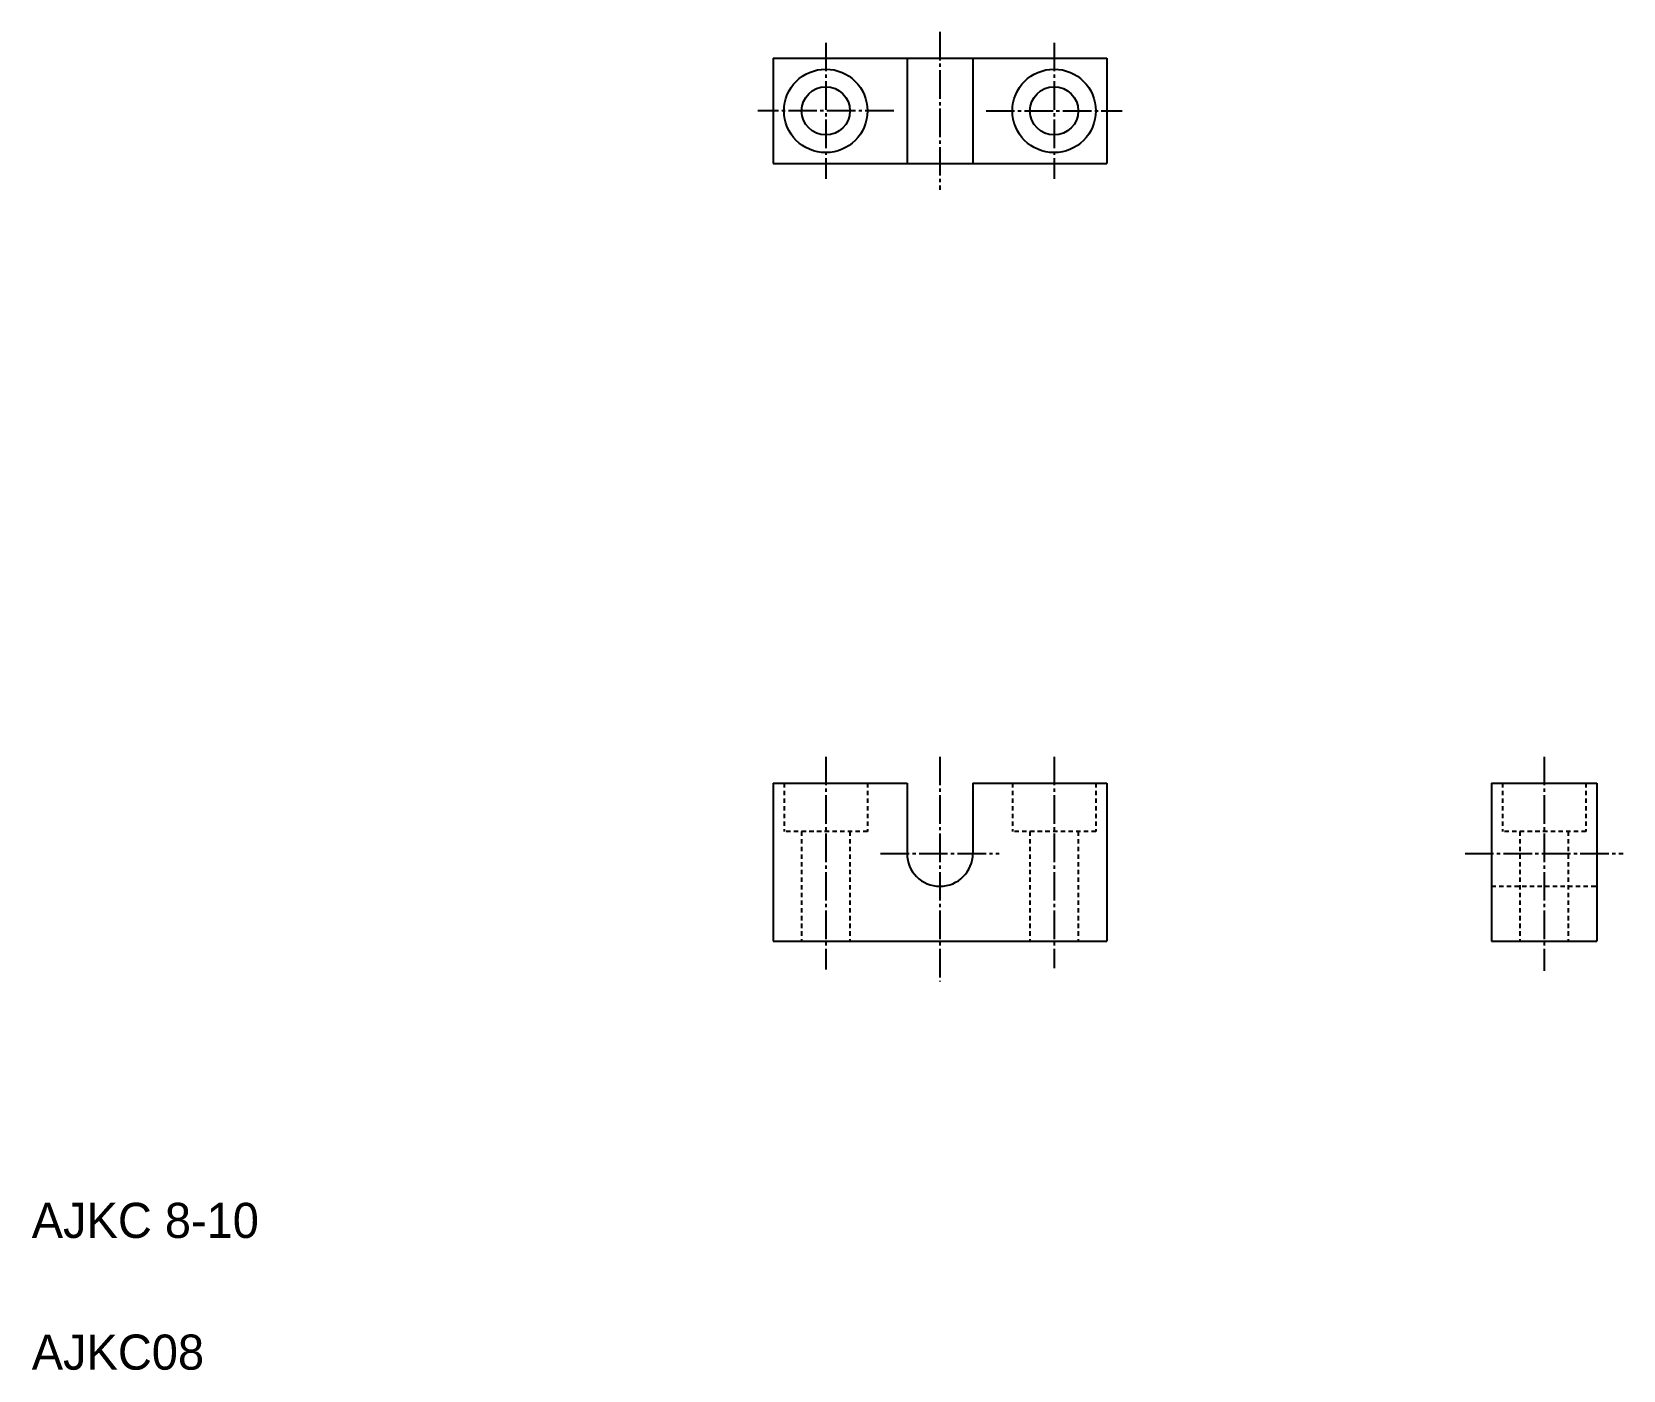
# Model space of a CAD drawing. Extents: x 10 to 191, y 10 to 162.
import ezdxf

# ---------------------------------------------------------------- set-up
doc = ezdxf.new("R2010")
doc.units = 0
doc.header["$LTSCALE"] = 0.25
doc.linetypes.add('CENTER', pattern=[17.5, 13, -1.5, 1.5, -1.5])
doc.linetypes.add('DASHED', pattern=[3.5, 2, -1.5])
doc.layers.get('0').update_dxf_attribs({"linetype": 'CONTINUOUS'})
doc.layers.add('CENTER', color=1, linetype='CENTER')

msp = doc.modelspace()

# ---------------------------------------------------------------- linework, layer by layer
at = {"color": 7, "linetype": 'CONTINUOUS'}
for p, q in [((94.41, 159.34), (132.41, 159.34)), ((94.41, 159.34), (94.41, 147.34)), ((109.66, 159.34), (109.66, 147.34)), ((117.16, 159.34), (117.16, 147.34)), ((132.41, 159.34), (132.41, 147.34)), ((94.41, 147.34), (132.41, 147.34)), ((94.41, 76.79), (109.66, 76.79)), ((94.41, 76.79), (94.41, 58.79)), ((109.66, 76.79), (109.66, 68.79)), ((117.16, 76.79), (117.16, 68.79)), ((117.16, 76.79), (132.41, 76.79)), ((132.41, 76.79), (132.41, 58.79)), ((176.2, 76.79), (176.2, 58.79)), ((176.2, 76.79), (188.2, 76.79)), ((188.2, 76.79), (188.2, 58.79)), ((94.41, 58.79), (132.41, 58.79)), ((176.2, 58.79), (188.2, 58.79))]:
    msp.add_line(p, q, dxfattribs=at)
at = {"color": 3, "linetype": 'DASHED'}
for p, q in [((95.66, 76.79), (95.66, 71.29)), ((105.16, 76.79), (105.16, 71.29)), ((121.66, 76.79), (121.66, 71.29)), ((131.16, 76.79), (131.16, 71.29)), ((177.45, 76.79), (177.45, 71.29)), ((186.95, 76.79), (186.95, 71.29)), ((105.16, 71.29), (95.66, 71.29)), ((97.66, 71.29), (97.66, 58.79)), ((103.16, 71.29), (103.16, 58.79)), ((131.16, 71.29), (121.66, 71.29)), ((123.66, 71.29), (123.66, 58.79)), ((129.16, 71.29), (129.16, 58.79)), ((186.95, 71.29), (177.45, 71.29)), ((179.45, 71.29), (179.45, 58.79)), ((184.95, 71.29), (184.95, 58.79)), ((176.2, 65.04), (188.2, 65.04))]:
    msp.add_line(p, q, dxfattribs=at)
for p, q in [((188.2, 72.29), (188.2, 72.29)), ((188.2, 67.79), (188.21, 67.79))]:
    msp.add_line(p, q)
at = {"color": 7, "linetype": 'CONTINUOUS'}
for centre, radius in [((100.41, 153.34), 4.75), ((126.41, 153.34), 4.75), ((100.41, 153.34), 2.75), ((126.41, 153.34), 2.75)]:
    msp.add_circle(centre, radius, dxfattribs=at)
msp.add_arc((113.41, 68.79), 3.75, 180, 0, dxfattribs=at)
at = {"layer": 'CENTER', "color": 1, "linetype": 'CENTER'}
for p, q in [((113.41, 162.34), (113.41, 144.34)), ((100.41, 161.09), (100.41, 145.59)), ((126.41, 161.09), (126.41, 145.59)), ((108.16, 153.34), (92.66, 153.34)), ((118.66, 153.34), (134.16, 153.34)), ((100.41, 79.79), (100.41, 55.56)), ((113.41, 79.79), (113.41, 54.19)), ((126.41, 79.79), (126.41, 55.71)), ((182.2, 79.79), (182.2, 55.41)), ((106.66, 68.79), (120.16, 68.79)), ((173.2, 68.79), (191.2, 68.79))]:
    msp.add_line(p, q, dxfattribs=at)

# ---------------------------------------------------------------- texts
for s, p in [('AJKC 8-10', (10, 25)), ('AJKC08', (10, 10))]:
    msp.add_text(s, height=4).set_placement(p)

doc.saveas('drawing.dxf')
